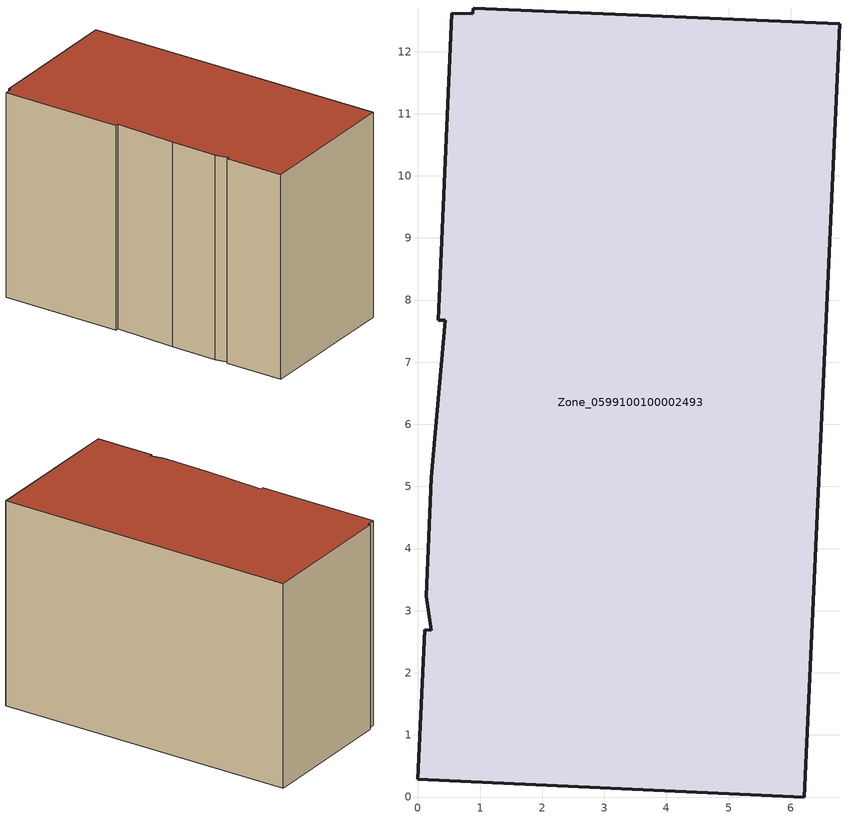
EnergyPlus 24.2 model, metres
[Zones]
Zone_0599100100002493
 floor ground (C_G): 0.89,12.61 0.89,12.7 6.79,12.45 6.22,0 0,0.28 0.11,2.7 0.21,2.68 0.13,3.23 0.21,5.14 0.44,7.67 0.33,7.68 0.54,12.62 z1
 wall outside (C_F): 0,0.28 6.22,0 6.79,12.45 0.89,12.7 0.89,12.61 0.54,12.62 0.33,7.68 0.44,7.67 0.21,5.14 0.13,3.23 0.21,2.68 0.11,2.7 0,0.28 z1:9.56
 roof outside (C_R): 0.89,12.7 0.89,12.61 0.54,12.62 0.33,7.68 0.44,7.67 0.21,5.14 0.13,3.23 0.21,2.68 0.11,2.7 0,0.28 6.22,0 6.79,12.45 z9.56
[BUILDING]
Pand.0599100100002493: North Axis=0; Terrain=City; Loads Convergence Tolerance Value=0.04; Temperature Convergence Tolerance Value=0.4; Solar Distribution=FullExterior; Maximum Number of Warmup Days=25; Minimum Number of Warmup Days=1
[Site:Location]
Rotterdam.The.Hague.AP_ZH_NLD Design_Conditions: Latitude=51.96; Longitude=4.45; Time Zone=1; Elevation=-4.5
[SITE:GROUNDTEMPERATURE:BUILDINGSURFACE]
18, 18, 18, 18, 18, 18, 18, 18, 18, 18, 18, 18
[MATERIAL] Thermal Absorptance=0.9; Solar Absorptance=0.7; Visible Absorptance=0.7
Name | Roughness | Thickness | Conductivity | Density | Specific Heat
G.TI.2006-2014 | MediumSmooth | 0.15 | 0.06 | 540 | 1210
F.TI.2006-2014 | Rough | 0.3 | 0.12 | 1920 | 840
R.TI.2006-2014 | MediumRough | 0.2 | 0.08 | 1500 | 1000
[CONSTRUCTION]
C_G: G.TI.2006-2014
C_F: F.TI.2006-2014
C_R: R.TI.2006-2014
[ZONE]
Zone_0599100100002493: Type=1; Multiplier=1; Ceiling Height=Autocalculate; Volume=Autocalculate; Floor Area=autocalculate; Part of Total Floor Area=Yes
[ZONEINFILTRATION:DESIGNFLOWRATE]
Infil_Zone_0599100100002493: Zone or ZoneList or Space or SpaceList=Zone_0599100100002493; Schedule=AlwaysOn; Design Flow Rate Calculation Method=Flow/Area; Flow Rate per Floor Area=0.0015; Constant Term Coefficient=1; Temperature Term Coefficient=0; Velocity Term Coefficient=0; Velocity Squared Term Coefficient=0
[HVACTEMPLATE:ZONE:IDEALLOADSAIRSYSTEM]
Zone_0599100100002493: Maximum Heating Supply Air Temperature=50; Minimum Cooling Supply Air Temperature=13; Maximum Heating Supply Air Humidity Ratio=0.0156; Minimum Cooling Supply Air Humidity Ratio=0.0077; Heating Limit=NoLimit; Cooling Limit=NoLimit; Dehumidification Control Type=ConstantSensibleHeatRatio; Cooling Sensible Heat Ratio=0.7; Dehumidification Setpoint=60; Humidification Control Type=None; Humidification Setpoint=30; Outdoor Air Method=None; Outdoor Air Flow Rate per Person=0.00944; Outdoor Air Flow Rate per Zone Floor Area=0; Outdoor Air Flow Rate per Zone=0; Demand Controlled Ventilation Type=None; Outdoor Air Economizer Type=NoEconomizer; Heat Recovery Type=None; Sensible Heat Recovery Effectiveness=0.7; Latent Heat Recovery Effectiveness=0.65
[ZONECONTROL:THERMOSTAT]
ThermostatControl_Zone_0599100100002493: Zone or ZoneList=Zone_0599100100002493; Control Type Schedule=DualSetpointControlType; Control 1=Thermostat_Zone_0599100100002493; Temperature Difference Between Cutout And Setpoint=0
[THERMOSTATSETPOINT:DUALSETPOINT]
Thermostat_Zone_0599100100002493: Heating Setpoint Temperature Schedule=HeatingSetpoint_Zone_0599100100002493; Cooling Setpoint Temperature Schedule=CoolingSetpoint_Zone_0599100100002493
[SCHEDULE:COMPACT]
HeatingSetpoint_Zone_0599100100002493: Through: 12/31, For: AllDays, Until: 24:00, 21
CoolingSetpoint_Zone_0599100100002493: Through: 12/31, For: AllDays, Until: 24:00, 24
DualSetpointControlType: Through: 12/31, For: AllDays, Until: 24:00, 4
AlwaysOn: Through: 12/31, For: AllDays, Until: 24:00, 1
